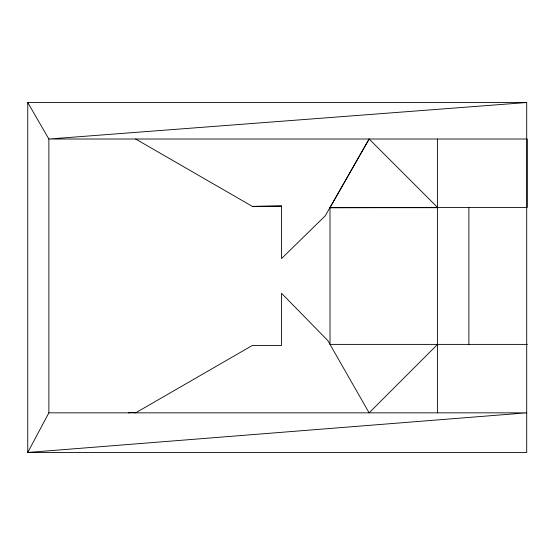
<?xml version="1.0" encoding="UTF-8"?>
<svg xmlns="http://www.w3.org/2000/svg" width="555" height="555" viewBox="0 0 555 555"><rect width="100%" height="100%" fill="white"/><g stroke="black" fill="none" stroke-linecap="round" stroke-linejoin="round"><path stroke-width="0.83" d="M48.868 412.844L27.75 452.478L526.709 452.478L526.709 102.522L27.75 102.522L27.75 452.478L526.709 412.844L48.868 412.844L48.868 139.014L27.75 102.522M526.709 102.522L48.868 139.014L527.25 139.014L527.25 207.473L437.583 207.473L369.124 139.014L330.003 207.688L330.003 344.391L527.25 344.391L526.709 344.648M369.124 139.014L325.209 215.86L281.565 258.554L281.565 205.676L252.386 206.411L135.642 139.014M437.583 344.391L369.124 412.844L327.859 340.638L281.565 293.311L281.565 345.446L252.386 345.446L135.642 412.844L131.979 412.4L128.309 412.844M437.583 207.473L330.003 207.688L437.583 207.688M252.386 206.411L281.565 206.411M468.885 207.473L468.885 344.391M437.583 139.014L437.583 412.844"/></g></svg>
